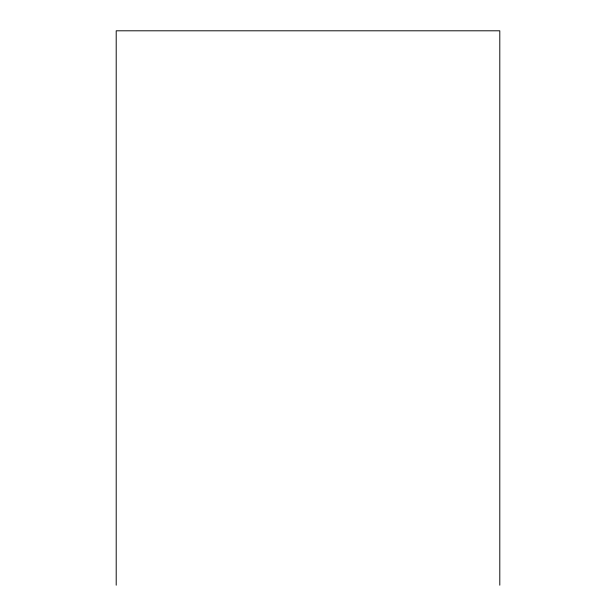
<?xml version="1.0" encoding="UTF-8"?>
<svg xmlns="http://www.w3.org/2000/svg" width="616" height="616" viewBox="0 0 616 616"><rect width="100%" height="100%" fill="white"/><g stroke="black" fill="none" stroke-linecap="round" stroke-linejoin="round"><path stroke-width="0.92" d="M499.799 585.2L499.799 30.8L116.201 30.8L116.201 585.2"/></g></svg>
